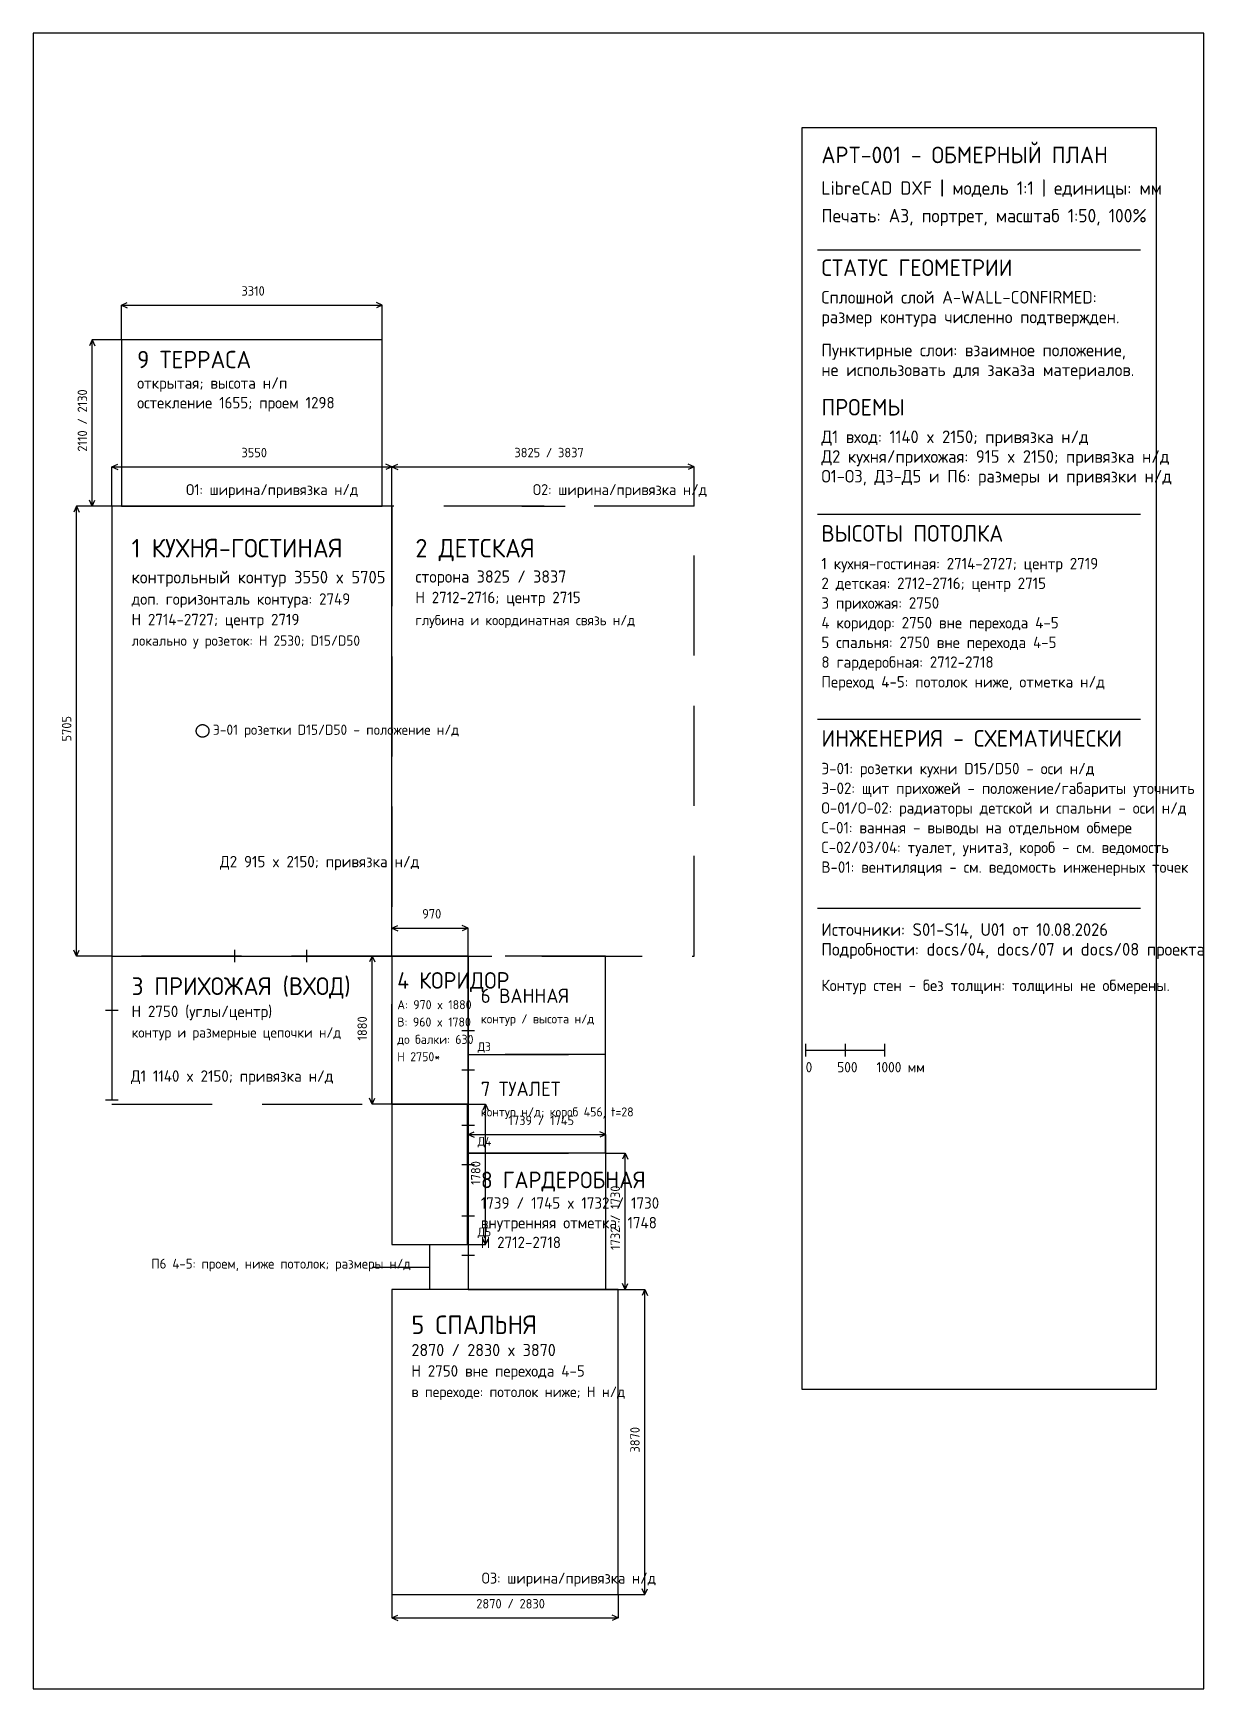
# Model space of a CAD drawing. Header units: millimetres. Extents: x -1000 to 13852, y -15000 to 6000.
import ezdxf

# ---------------------------------------------------------------- set-up
doc = ezdxf.new("R2010")
doc.units = ezdxf.units.MM
doc.header["$LTSCALE"] = 100
doc.linetypes.add('DASHED', pattern=[19.05, 12.7, -6.35])
for name, color, linetype in [('A-CEILING', 3, 'CONTINUOUS'), ('A-DIM', 5, 'CONTINUOUS'), ('A-ENGINEERING-SCHEM', 6, 'DASHED'), ('A-OPENINGS-SCHEM', 4, 'DASHED'), ('A-PRINT', 8, 'CONTINUOUS'), ('A-SCHEMATIC', 30, 'DASHED'), ('A-SOURCE', 8, 'CONTINUOUS'), ('A-TEXT', 7, 'CONTINUOUS'), ('A-WALL-CONFIRMED', 7, 'CONTINUOUS')]:
    doc.layers.add(name, color=color, linetype=linetype)
doc.styles.get("Standard").update_dxf_attribs({"font": 'STANDARD'})

msp = doc.modelspace()

# ---------------------------------------------------------------- linework, layer by layer
at = {"layer": 'A-DIM'}
for p, q in [((120, 2550), (195, 2583.75)), ((120, 2110), (120, 2550)), ((120, 2550), (3430, 2550)), ((120, 2550), (195, 2516.25)), ((3430, 2550), (3355, 2583.75)), ((3430, 2550), (3355, 2516.25)), ((3430, 2110), (3430, 2550)), ((-250, 2110), (-284, 2035)), ((120, 2110), (-250, 2110)), ((-250, 0), (-250, 2110)), ((-250, 2110), (-216, 2035)), ((0, 500), (75, 533.75)), ((0, 0), (0, 500)), ((0, 500), (3550, 500)), ((0, 500), (75, 466.25)), ((3550, 500), (3475, 533.75)), ((3550, 500), (3475, 466.25)), ((3550, 500), (3625, 533.75)), ((3550, 0), (3550, 500)), ((3550, 0), (3550, 500)), ((3550, 500), (7387, 500)), ((3550, 500), (3625, 466.25)), ((7387, 500), (7312, 533.75)), ((7387, 500), (7312, 466.25)), ((7387, 0), (7387, 500)), ((-450, 0), (-484, -75)), ((0, 0), (-450, 0)), ((-450, -5705), (-450, 0)), ((-450, 0), (-416, -75)), ((-250, 0), (-284, 75)), ((-250, 0), (-216, 75)), ((120, 0), (-250, 0)), ((3550, -5350), (3625, -5316.25)), ((3550, -5705), (3550, -5350)), ((3550, -5350), (4520, -5350)), ((3550, -5350), (3625, -5383.75)), ((4520, -5350), (4445, -5316.25)), ((4520, -5350), (4445, -5383.75)), ((4520, -5705), (4520, -5350)), ((-450, -5705), (-484, -5630)), ((-450, -5705), (-416, -5630)), ((0, -5705), (-450, -5705)), ((3300, -5705), (3266, -5780)), ((3550, -5705), (3300, -5705)), ((3300, -7585), (3300, -5705)), ((3300, -5705), (3334, -5780)), ((8800, -6820), (8800, -6980)), ((8800, -6900), (9800, -6900)), ((9300, -6820), (9300, -6980)), ((9800, -6820), (9800, -6980)), ((3300, -7585), (3266, -7510)), ((3300, -7585), (3334, -7510)), ((3550, -7585), (3300, -7585)), ((4510, -7585), (4740, -7585)), ((4740, -7585), (4706, -7660)), ((4740, -9365), (4740, -7585)), ((4740, -7585), (4774, -7660)), ((4520, -7970), (4595, -7936.25)), ((4520, -8205), (4520, -7970)), ((4520, -7970), (6265, -7970)), ((4520, -7970), (4595, -8003.75)), ((6265, -7970), (6190, -7936.25)), ((6265, -7970), (6190, -8003.75)), ((6265, -8205), (6265, -7970)), ((6265, -8205), (6510, -8205)), ((6510, -8205), (6476, -8280)), ((6510, -9935), (6510, -8205)), ((6510, -8205), (6544, -8280)), ((4510, -9365), (4740, -9365)), ((4740, -9365), (4706, -9290)), ((4740, -9365), (4774, -9290)), ((6510, -9935), (6476, -9860)), ((6510, -9935), (6544, -9860)), ((6265, -9935), (6510, -9935)), ((6420, -9935), (6760, -9935)), ((6760, -9935), (6726, -10010)), ((6760, -13805), (6760, -9935)), ((6760, -9935), (6794, -10010)), ((3550, -13805), (3550, -14100)), ((6420, -13805), (6420, -14100)), ((6420, -13805), (6760, -13805)), ((6760, -13805), (6726, -13730)), ((6760, -13805), (6794, -13730)), ((3550, -14100), (3625, -14066.25)), ((6420, -14100), (6345, -14066.25)), ((3550, -14100), (6420, -14100)), ((3550, -14100), (3625, -14133.75)), ((6420, -14100), (6345, -14133.75))]:
    msp.add_line(p, q, dxfattribs=at)
at = {"layer": 'A-ENGINEERING-SCHEM'}
msp.add_circle((1150, -2850), 80, dxfattribs=at)
at = {"layer": 'A-OPENINGS-SCHEM'}
for p, q in [((800, 0), (1350, 0)), ((5200, 0), (5750, 0)), ((1555, -5625), (1555, -5785)), ((2470, -5625), (2470, -5785)), ((1555, -5705), (2470, -5705)), ((-80, -6390), (80, -6390)), ((0, -6390), (0, -7530)), ((4440, -6650), (4600, -6650)), ((4520, -6650), (4520, -7150)), ((4440, -7150), (4600, -7150)), ((-80, -7530), (80, -7530)), ((4440, -7850), (4600, -7850)), ((4520, -7850), (4520, -8350)), ((4440, -8350), (4600, -8350)), ((4440, -9000), (4600, -9000)), ((4520, -9000), (4520, -9500)), ((4440, -9500), (4600, -9500)), ((4550, -13805), (5100, -13805))]:
    msp.add_line(p, q, dxfattribs=at)
at = {"layer": 'A-PRINT'}
for p, q in [((8950, 3250), (13050, 3250)), ((8950, -100), (13050, -100)), ((8950, -2700), (13050, -2700)), ((8950, -5100), (13050, -5100))]:
    msp.add_line(p, q, dxfattribs=at)
for points in [[(-1000, -15000), (13850, -15000), (13850, 6000), (-1000, 6000)], [(8750, -11200), (13250, -11200), (13250, 4800), (8750, 4800)]]:
    msp.add_lwpolyline(points, close=True, dxfattribs=at)
at = {"layer": 'A-SCHEMATIC'}
for p, q in [((4030, -9365), (4030, -9935)), ((3300, -9650), (4030, -9650))]:
    msp.add_line(p, q, dxfattribs=at)
for points in [[(3550, -5705), (7387, -5705), (7387, 0), (3550, 0)], [(0, -7585), (3550, -7585), (3550, -5705), (0, -5705)], [(4520, -6955), (6260, -6955), (6260, -5705), (4520, -5705)], [(4520, -8205), (6260, -8205), (6260, -6955), (4520, -6955)]]:
    msp.add_lwpolyline(points, close=True, dxfattribs=at)
at = {"layer": 'A-WALL-CONFIRMED'}
for points in [[(120, 0), (3430, 0), (3430, 2110), (120, 2110)], [(0, -5705), (3550, -5705), (3550, 0), (0, 0)], [(3550, -7585), (4520, -7585), (4520, -5705), (3550, -5705)], [(3550, -9365), (4510, -9365), (4510, -7585), (3550, -7585)], [(4520, -9935), (6265, -9935), (6265, -8205), (4520, -8205)], [(3550, -13805), (6420, -13805), (6420, -9935), (3550, -9935)]]:
    msp.add_lwpolyline(points, close=True, dxfattribs=at)

# ---------------------------------------------------------------- texts
at = {"layer": 'A-CEILING'}
for s, height, p in [('1 кухня-гостиная: 2714-2727; центр 2719', 145, (9000, -800)), ('2 детская: 2712-2716; центр 2715', 145, (9000, -1050)), ('H 2712-2716; центр 2715', 145, (3850, -1230)), ('3 прихожая: 2750', 145, (9000, -1300)), ('H 2714-2727; центр 2719', 145, (250, -1510)), ('4 коридор: 2750 вне перехода 4-5', 145, (9000, -1550)), ('5 спальня: 2750 вне перехода 4-5', 145, (9000, -1800)), ('8 гардеробная: 2712-2718', 145, (9000, -2050)), ('Переход 4-5: потолок ниже, отметка н/д', 145, (9000, -2300)), ('H 2750 (углы/центр)', 145, (250, -6480)), ('H 2750*', 115, (3620, -7040)), ('H 2712-2718', 145, (4680, -9410)), ('H 2750 вне перехода 4-5', 145, (3800, -11040))]:
    msp.add_text(s, height=height, dxfattribs=at).set_placement(p)
at = {"layer": 'A-DIM'}
for s, height, p in [('3310', 120, (1643, 2670)), ('3550', 120, (1643, 620)), ('3825 / 3837', 120, (5105.5, 620)), ('970', 120, (3936, -5230)), ('0', 130, (8800, -7180)), ('500', 130, (9200, -7180)), ('1000 мм', 130, (9700, -7180)), ('1739 / 1745', 120, (5029.5, -7850)), ('2870 / 2830', 120, (4622, -13980))]:
    msp.add_text(s, height=height, dxfattribs=at).set_placement(p)
for s, p in [('2110 / 2130', (-315, 692)), ('5705', (-515, -2984.5)), ('1880', (3235, -6777)), ('1780', (4675, -8607)), ('1732 / 1730', (6445, -9433)), ('3870', (6695, -12002))]:
    msp.add_text(s, height=120, rotation=90, dxfattribs=at).set_placement(p)
at = {"layer": 'A-ENGINEERING-SCHEM'}
for s, height, p in [('Э-01 розетки D15/D50 - положение н/д', 130, (1280, -2900)), ('Э-01: розетки кухни D15/D50 - оси н/д', 145, (9000, -3400)), ('Э-02: щит прихожей - положение/габариты уточнить', 145, (9000, -3650)), ('О-01/О-02: радиаторы детской и спальни - оси н/д', 145, (9000, -3900)), ('С-01: ванная - выводы на отдельном обмере', 145, (9000, -4150)), ('С-02/03/04: туалет, унитаз, короб - см. ведомость', 145, (9000, -4400)), ('В-01: вентиляция - см. ведомость инженерных точек', 145, (9000, -4650))]:
    msp.add_text(s, height=height, dxfattribs=at).set_placement(p)
at = {"layer": 'A-OPENINGS-SCHEM'}
for s, height, p in [('О1: ширина/привязка н/д', 140, (940, 140)), ('О2: ширина/привязка н/д', 140, (5340, 140)), ('Д2 915 x 2150; привязка н/д', 145, (1370, -4580)), ('Д3', 110, (4640, -6910)), ('Д1 1140 x 2150; привязка н/д', 145, (240, -7300)), ('Д4', 110, (4640, -8110)), ('Д5', 110, (4640, -9260)), ('О3: ширина/привязка н/д', 140, (4690, -13665))]:
    msp.add_text(s, height=height, dxfattribs=at).set_placement(p)
at = {"layer": 'A-SCHEMATIC'}
for s, height, p in [('глубина и координатная связь н/д', 130, (3850, -1510)), ('контур / высота н/д', 115, (4680, -6560)), ('контур и размерные цепочки н/д', 130, (250, -6740)), ('контур н/д; короб 456, t=28', 115, (4680, -7740)), ('П6 4-5: проем, ниже потолок; размеры н/д', 125, (500, -9670)), ('в переходе: потолок ниже; H н/д', 135, (3800, -11300))]:
    msp.add_text(s, height=height, dxfattribs=at).set_placement(p)
at = {"layer": 'A-SOURCE'}
for s, height, p in [('Источники: S01-S14, U01 от 10.08.2026', 160, (9000, -5450)), ('Подробности: docs/04, docs/07 и docs/08 проекта', 160, (9000, -5700)), ('Контур стен - без толщин: толщины не обмерены.', 145, (9000, -6150))]:
    msp.add_text(s, height=height, dxfattribs=at).set_placement(p)
at = {"layer": 'A-TEXT'}
for s, height, p in [('APT-001 - ОБМЕРНЫЙ ПЛАН', 210, (9000, 4350)), ('LibreCAD DXF | модель 1:1 | единицы: мм', 170, (9000, 3950)), ('Печать: A3, портрет, масштаб 1:50, 100%', 170, (9000, 3600)), ('СТАТУС ГЕОМЕТРИИ', 210, (9000, 2920)), ('Сплошной слой A-WALL-CONFIRMED:', 160, (9000, 2570)), ('размер контура численно подтвержден.', 160, (9000, 2320)), ('9 ТЕРРАСА', 220, (320, 1750)), ('Пунктирные слои: взаимное положение,', 160, (9000, 1900)), ('не использовать для заказа материалов.', 160, (9000, 1650)), ('открытая; высота н/п', 145, (320, 1490)), ('остекление 1655; проем 1298', 145, (320, 1240)), ('ПРОЕМЫ', 210, (9000, 1150)), ('Д1 вход: 1140 x 2150; привязка н/д', 160, (9000, 800)), ('Д2 кухня/прихожая: 915 x 2150; привязка н/д', 160, (9000, 550)), ('О1-О3, Д3-Д5 и П6: размеры и привязки н/д', 160, (9000, 300)), ('1 КУХНЯ-ГОСТИНАЯ', 235, (250, -650)), ('2 ДЕТСКАЯ', 235, (3850, -650)), ('ВЫСОТЫ ПОТОЛКА', 210, (9000, -450)), ('контрольный контур 3550 x 5705', 160, (250, -980)), ('сторона 3825 / 3837', 155, (3850, -970)), ('доп. горизонталь контура: 2749', 145, (250, -1250)), ('локально у розеток: H 2530; D15/D50', 130, (250, -1770)), ('ИНЖЕНЕРИЯ - СХЕМАТИЧЕСКИ', 210, (9000, -3050)), ('3 ПРИХОЖАЯ (ВХОД)', 225, (250, -6200)), ('4 КОРИДОР', 210, (3620, -6120)), ('A: 970 x 1880', 115, (3620, -6380)), ('6 ВАННАЯ', 180, (4680, -6300)), ('B: 960 x 1780', 115, (3620, -6600)), ('до балки: 630', 115, (3620, -6820)), ('7 ТУАЛЕТ', 180, (4680, -7480)), ('8 ГАРДЕРОБНАЯ', 210, (4680, -8650)), ('1739 / 1745 x 1732 / 1730', 145, (4680, -8910)), ('внутренняя отметка: 1748', 145, (4680, -9160)), ('5 СПАЛЬНЯ', 235, (3800, -10500)), ('2870 / 2830 x 3870', 155, (3800, -10780))]:
    msp.add_text(s, height=height, dxfattribs=at).set_placement(p)

doc.saveas('drawing.dxf')
